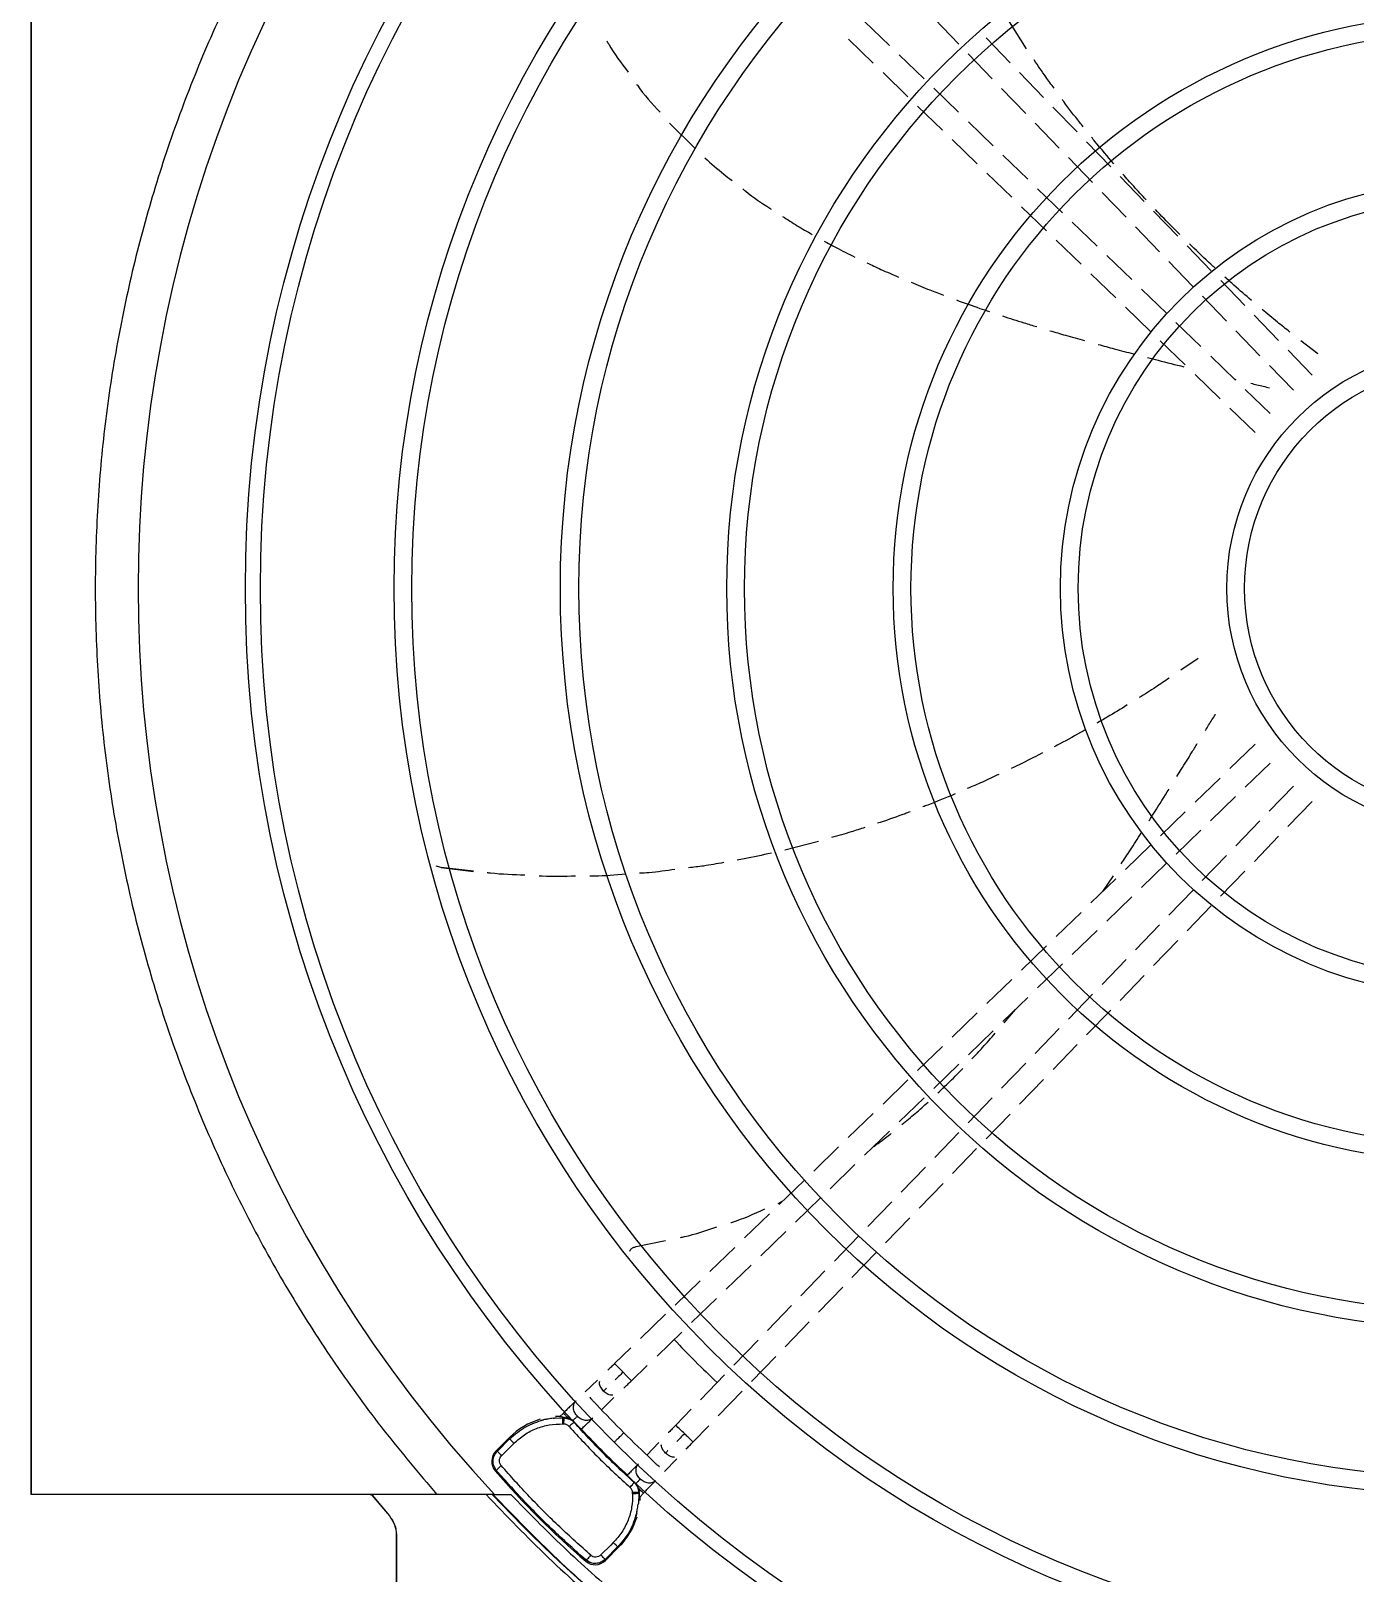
# Model space of a CAD drawing. Extents: x -31 to 236, y -16 to 155.
# Drawn here: x 90.23 to 101.06, y 55.12 to 67.74 of the extents above; entities that cross this region are included whole.
import ezdxf

# ---------------------------------------------------------------- set-up
doc = ezdxf.new("R2010")
doc.units = 0
doc.header["$MEASUREMENT"] = 0
doc.layers.get('0').update_dxf_attribs({"linetype": 'CONTINUOUS'})

msp = doc.modelspace()

# ---------------------------------------------------------------- linework, layer by layer
at = {"color": 7, "linetype": 'Continuous', "lineweight": 25}
for p, q in [((90.22757, 70.58962), (90.22757, 55.76677)), ((90.22926, 70.58962), (90.22926, 55.76677)), ((97.25144, 67.61971), (97.04829, 67.81613)), ((97.62187, 67.83306), (97.81905, 67.62913)), ((98.37355, 67.5925), (98.22131, 67.83265)), ((96.91543, 67.67077), (97.11984, 67.47313)), ((98.2391, 67.47789), (98.04203, 67.68171)), ((97.53532, 67.34522), (97.33173, 67.54207)), ((97.89555, 67.55002), (98.09311, 67.34569)), ((97.1992, 67.3964), (97.40239, 67.19993)), ((98.5134, 67.19421), (98.31598, 67.39839)), ((97.81785, 67.07204), (97.6148, 67.26836)), ((98.16906, 67.26714), (98.36651, 67.06293)), ((97.48257, 67.1224), (97.6866, 66.92512)), ((98.78657, 66.91168), (98.58972, 67.11528)), ((98.10159, 66.79768), (97.89792, 66.99461)), ((95.45186, 66.98361), (95.66056, 66.77739)), ((98.44342, 66.98338), (98.64007, 66.78001)), ((97.76592, 66.84843), (97.97016, 66.65094)), ((99.06169, 66.62715), (98.8641, 66.8315)), ((98.38464, 66.524), (98.18011, 66.72176)), ((98.71647, 66.70099), (98.91397, 66.49673)), ((98.04908, 66.57464), (98.25292, 66.37755)), ((99.336, 66.34345), (99.13817, 66.54805)), ((98.66773, 66.25028), (98.46409, 66.44718)), ((98.99084, 66.41723), (99.18798, 66.21334)), ((98.33299, 66.30012), (98.53726, 66.10262)), ((99.61047, 66.05959), (99.41267, 66.26416)), ((98.95021, 65.97715), (98.74647, 66.17415)), ((99.26418, 66.13453), (99.46172, 65.93023)), ((98.61583, 66.02664), (98.82055, 65.82869)), ((99.88457, 65.7761), (99.6869, 65.98054)), ((99.23338, 65.70335), (99.0302, 65.8998)), ((98.90041, 65.75148), (99.1043, 65.55434)), ((99.53813, 65.85121), (99.7349, 65.64771)), ((99.51722, 65.4289), (99.31315, 65.62622)), ((100.15996, 65.49128), (99.96195, 65.69607)), ((99.18383, 65.47744), (99.38877, 65.27928)), ((99.81208, 65.56788), (100.00931, 65.3639)), ((99.79951, 65.15596), (99.59596, 65.35277)), ((100.43515, 65.20668), (100.23616, 65.41248)), ((100.08494, 65.28568), (100.28315, 65.08069)), ((99.46782, 65.20285), (99.67227, 65.00517)), ((100.71082, 64.92157), (100.51239, 65.12679)), ((100.75597, 65.09685), (100.61805, 65.20301)), ((100.73334, 65.11378), (100.73279, 65.11378)), ((100.75011, 65.10112), (100.75577, 65.09685)), ((100.75577, 65.09685), (100.75597, 65.09685)), ((100.08278, 64.88205), (99.87976, 65.07836)), ((100.35972, 65.0015), (100.55618, 64.79832)), ((99.75274, 64.92736), (99.95728, 64.72959)), ((100.07676, 64.88787), (100.08582, 64.88566)), ((100.36693, 64.60731), (100.16275, 64.80473)), ((100.03756, 64.65196), (100.24269, 64.45362)), ((99.77824, 62.60528), (99.63663, 62.50777)), ((99.91756, 62.14758), (99.91814, 62.14758)), ((100.24302, 61.90309), (100.0376, 61.70447)), ((100.16294, 61.55185), (100.36646, 61.74862)), ((99.95733, 61.62685), (99.75249, 61.42879)), ((99.87935, 61.27763), (100.08285, 61.4744)), ((100.55706, 61.55898), (100.35946, 61.35463)), ((99.67237, 61.35132), (99.46835, 61.15406)), ((100.51228, 61.22949), (100.71093, 61.43493)), ((99.59653, 61.00417), (99.79961, 61.20054)), ((100.28315, 61.27571), (100.0859, 61.0717)), ((96.67219, 61.10812), (96.39496, 61.0371)), ((99.38808, 61.07644), (99.18422, 60.87933)), ((100.23696, 60.94474), (100.43516, 61.14973)), ((100.00931, 60.99249), (99.81144, 60.78785)), ((93.58472, 60.89582), (93.54456, 60.9052)), ((93.58407, 60.89582), (93.5446, 60.90506)), ((93.58407, 60.89582), (93.85017, 60.86319)), ((93.58472, 60.89582), (93.58407, 60.89582)), ((93.84978, 60.86454), (93.58472, 60.89582)), ((94.49919, 60.82382), (94.60905, 60.82142)), ((94.60904, 60.82088), (94.60972, 60.82088)), ((98.99686, 60.69817), (99.08376, 60.82795)), ((99.31324, 60.73026), (99.51667, 60.92696)), ((99.96135, 60.65969), (100.15997, 60.86512)), ((99.10428, 60.80204), (98.90039, 60.60489)), ((99.73546, 60.70927), (99.53803, 60.50508)), ((99.0303, 60.45668), (99.23387, 60.65352)), ((99.68713, 60.37609), (99.885, 60.58073)), ((98.82075, 60.52789), (98.61564, 60.32957)), ((98.74663, 60.1824), (98.95101, 60.38001)), ((99.46147, 60.4259), (99.26379, 60.22146)), ((98.53726, 60.25377), (98.33297, 60.05625)), ((99.4124, 60.09195), (99.60997, 60.29629)), ((98.4641, 59.90921), (98.66786, 60.10624)), ((99.18717, 60.14221), (98.99078, 59.9391)), ((98.25355, 59.97946), (98.04954, 59.78219)), ((99.13805, 59.80821), (99.33521, 60.01213)), ((98.18069, 59.63519), (98.38423, 59.83199)), ((98.91374, 59.85943), (98.71641, 59.65534)), ((97.96942, 59.70472), (97.76605, 59.50809)), ((98.19082, 59.62459), (98.28301, 59.73412)), ((98.86407, 59.52486), (99.06159, 59.72914)), ((97.89742, 59.36129), (98.10119, 59.55832)), ((98.6405, 59.57682), (98.44331, 59.37288)), ((97.6863, 59.43097), (97.48196, 59.2334)), ((98.59014, 59.24155), (98.78747, 59.44564)), ((98.36667, 59.29362), (98.16969, 59.0899)), ((97.6148, 59.08802), (97.81867, 59.28514)), ((97.40278, 59.15684), (97.19911, 58.95991)), ((98.31599, 58.95802), (98.51264, 59.1614)), ((97.33177, 58.81436), (97.53559, 59.01143)), ((98.09207, 59.00963), (97.89529, 58.80611)), ((97.11955, 58.88298), (96.91513, 58.68533)), ((98.04165, 58.67429), (98.23907, 58.87847)), ((97.04849, 58.54045), (97.25191, 58.73714)), ((97.81844, 58.72663), (97.62171, 58.52317)), ((96.8362, 58.60901), (96.63266, 58.4122)), ((97.76805, 58.39132), (97.96508, 58.59509)), ((96.76547, 58.2668), (96.96948, 58.46406)), ((97.54559, 58.44444), (97.34825, 58.24034)), ((96.55341, 58.33558), (96.34913, 58.13805)), ((97.49353, 58.10741), (97.6904, 58.31101)), ((96.3406, 58.14737), (96.37962, 58.16754)), ((96.48203, 57.99273), (96.68578, 58.18974)), ((97.27107, 58.16052), (97.07468, 57.95741)), ((96.26952, 58.06108), (96.06615, 57.86444)), ((96.19931, 57.71938), (96.40306, 57.91639)), ((97.22019, 57.82471), (97.41735, 58.02862)), ((95.18026, 57.79365), (95.18079, 57.79365)), ((95.18079, 57.79365), (95.42044, 57.84332)), ((95.9868, 57.78772), (95.7829, 57.59056)), ((96.99829, 57.87841), (96.80115, 57.67452)), ((96.94536, 57.54047), (97.14324, 57.74513)), ((95.91562, 57.44507), (96.12011, 57.6428)), ((96.72432, 57.59506), (96.52734, 57.39133)), ((95.70344, 57.51373), (95.49895, 57.31601)), ((96.6724, 57.25816), (96.86907, 57.46157)), ((95.63335, 57.17214), (95.83669, 57.36875)), ((96.45064, 57.31201), (96.25387, 57.10851)), ((95.42051, 57.24017), (95.21569, 57.04212)), ((96.39771, 56.97408), (96.59574, 57.17889)), ((95.35041, 56.89856), (95.55364, 57.09506)), ((96.17715, 57.02916), (95.97967, 56.82492)), ((95.13726, 56.96629), (95.00365, 56.8371)), ((95.14048, 56.69558), (95.27026, 56.82107)), ((96.12455, 56.69157), (96.3211, 56.89484)), ((94.86419, 56.70256), (94.76284, 56.60497)), ((95.90351, 56.74615), (95.7056, 56.54147)), ((94.89569, 56.45962), (94.99812, 56.55825)), ((95.85093, 56.40858), (96.04781, 56.6122)), ((94.50034, 56.39049), (94.58062, 56.39338)), ((94.58413, 56.43263), (94.55235, 56.40191)), ((94.58062, 56.39338), (94.58067, 56.39922)), ((94.58991, 56.39308), (94.58062, 56.39338)), ((94.58067, 56.39923), (94.58992, 56.39853)), ((94.58992, 56.39853), (94.58991, 56.39308)), ((94.58991, 56.39308), (94.63503, 56.3825)), ((94.58992, 56.39853), (94.62427, 56.39122)), ((95.62989, 56.46316), (95.50356, 56.33251)), ((94.57903, 56.34319), (94.58847, 56.34288)), ((94.67414, 56.35772), (94.66123, 56.37006)), ((94.67413, 56.35366), (94.67414, 56.35772)), ((95.64503, 56.19563), (95.77334, 56.32834)), ((94.0324, 56.12098), (94.14399, 56.23257)), ((94.14428, 56.22073), (94.04403, 56.12056)), ((94.07857, 56.08369), (94.16026, 56.1653)), ((94.14399, 56.23257), (94.14428, 56.22073)), ((94.16026, 56.1653), (94.18035, 56.18539)), ((95.36606, 56.19064), (95.26683, 56.08846)), ((94.04403, 56.12055), (94.0324, 56.12098)), ((95.41218, 55.95558), (95.51127, 56.05762)), ((94.02628, 55.96065), (94.03827, 55.96012)), ((90.22926, 55.76677), (90.22757, 55.76677)), ((93.54886, 55.76677), (90.22926, 55.76677)), ((94.01955, 55.76677), (93.54886, 55.76677)), ((94.01955, 55.76677), (94.1542, 55.76677)), ((95.15045, 55.77175), (95.15016, 55.78119)), ((95.16469, 55.86717), (95.16081, 55.86698)), ((95.17704, 55.85425), (95.16469, 55.86717)), ((95.18965, 55.82787), (95.20023, 55.78275)), ((95.20053, 55.77348), (95.19765, 55.69318)), ((95.19818, 55.81732), (95.20544, 55.78301)), ((95.20544, 55.78301), (95.20023, 55.78275)), ((95.20023, 55.78275), (95.20053, 55.77348)), ((95.20612, 55.77377), (95.20053, 55.77348)), ((95.20612, 55.77377), (95.20544, 55.78301)), ((95.20871, 55.74563), (95.23935, 55.77732)), ((93.01785, 55.75964), (93.16043, 55.59069)), ((93.01863, 55.75964), (93.01785, 55.75964)), ((93.01863, 55.75964), (93.16121, 55.59069)), ((93.16043, 55.59069), (93.16121, 55.59069)), ((93.21757, 55.43666), (93.21757, 54.78704)), ((93.21757, 55.43666), (93.21835, 55.43666)), ((93.21835, 55.43666), (93.21835, 54.78704)), ((94.97257, 55.35298), (94.89096, 55.27129)), ((95.0392, 55.33735), (94.92761, 55.22576)), ((95.02788, 55.33713), (94.9277, 55.23688)), ((94.99267, 55.37307), (94.97257, 55.35298)), ((95.0392, 55.33735), (95.02788, 55.33713)), ((94.76728, 55.21964), (94.76728, 55.23111)), ((94.92761, 55.22576), (94.9277, 55.23688))]:
    msp.add_line(p, q, dxfattribs=at)
at = {"color": 8, "linetype": 'Continuous', "lineweight": 25}
for p, q in [((94.03827, 55.96012), (94.02039, 55.99167)), ((94.79776, 55.21367), (94.76728, 55.23111))]:
    msp.add_line(p, q, dxfattribs=at)
at = {"color": 8, "linetype": 'Continuous', "lineweight": 25, "flags": 128}
for points in [[(95.07228, 56.76634), (95.04609, 56.79342), (95.02384, 56.81638), (95.00894, 56.83171), (95.00365, 56.8371), (95.00365, 56.8371)], [(95.14048, 56.69558), (95.14048, 56.69558), (95.13536, 56.70097), (95.1206, 56.71631), (95.09845, 56.73926), (95.07228, 56.76634)]]:
    msp.add_lwpolyline(points, dxfattribs=at)
for centre, radius in [((101.97949, 63.17881), 9.99706), ((101.97949, 63.1782), 9.87436), ((101.97949, 63.17881), 8.78089), ((101.97949, 63.1782), 8.63615), ((101.97949, 63.1782), 7.41998), ((101.98568, 63.17829), 7.27453), ((101.97949, 63.1782), 6.05846), ((101.97949, 63.1782), 5.9131), ((101.97949, 63.1782), 4.69694), ((101.97949, 63.1782), 4.55158), ((101.98568, 63.1782), 3.33542), ((101.98568, 63.17829), 3.18997), ((101.98568, 63.1782), 1.9739), ((101.98568, 63.17829), 1.82845)]:
    msp.add_circle(centre, radius)
at = {"color": 7, "linetype": 'Continuous', "lineweight": 25}
for centre, radius, start, end in [((101.98486, 63.1782), 10.88004, 137.062968, 222.937036), ((101.97811, 63.17689), 8.93517, 223.436613, 226.62464), ((101.98478, 63.17723), 9.76635, 223.11767, 225.000016), ((99.24246, 60.43581), 6.1186, 222.506594, 227.494873), ((101.98439, 63.17676), 9.76574, 224.999711, 226.882175), ((99.24262, 60.43598), 6.87305, 220.627733, 229.372173), ((101.98463, 63.17815), 10.8921, 222.877714, 262.047685)]:
    msp.add_arc(centre, radius, start, end, dxfattribs=at)
at = {"color": 8, "linetype": 'Continuous', "lineweight": 25}
for centre, radius, start, end in [((88.0458, 48.52477), 10.79717, 45.790223, 46.313352), ((90.72286, 51.16973), 6.45202, 45.572072, 46.081779)]:
    msp.add_arc(centre, radius, start, end, dxfattribs=at)
at = {"color": 7, "linetype": 'Continuous', "lineweight": 25}
for centre, major_axis, ratio, start_param, end_param in [((94.56129, 55.8142), (0.01095, 0.5912), 0.99873353, 0.02743731, 0.08783241), ((94.56129, 55.8142), (0.01095, 0.5912), 0.99873353, 0.30576453, 0.80328617), ((94.11606, 56.0375), (0.11816, -0.00449), 0.99887068, 2.39471439, 3.88810276), ((94.62084, 55.75466), (0.5912, 0.01098), 0.99873841, 6.20038528, 6.255253), ((94.62084, 55.75466), (0.5912, 0.01098), 0.99873841, 5.4798419, 5.9722231), ((94.84414, 55.30942), (-0.00447, 0.11816), 0.99886587, 2.39523002, 3.88862108)]:
    msp.add_ellipse(centre, major_axis=major_axis, ratio=ratio, start_param=start_param, end_param=end_param, dxfattribs=at)
for points, knots in [([(94.1542, 55.76677), (94.29673, 55.62104), (94.58387, 55.32745), (95.04872, 54.91627), (95.5413, 54.52574), (96.06258, 54.16095), (96.6106, 53.82377), (97.18333, 53.51716), (97.77813, 53.24364), (98.39162, 53.00559), (99.02079, 52.80476), (99.66231, 52.64254), (100.31257, 52.52), (100.96786, 52.43768), (101.62457, 52.39572), (102.27926, 52.3938), (102.92781, 52.43119), (103.56682, 52.50667), (104.1931, 52.61862), (104.80443, 52.76533), (105.39833, 52.94481), (105.97563, 53.15593), (106.54003, 53.39943), (107.09474, 53.67733), (107.63959, 53.99099), (108.1714, 54.3402), (108.68738, 54.72463), (109.18411, 55.14329), (109.65828, 55.59471), (110.10639, 56.07661), (110.52574, 56.58684), (110.91377, 57.12284), (111.26818, 57.68163), (111.58708, 58.25998), (111.86901, 58.85458), (112.11299, 59.46211), (112.31819, 60.07849), (112.48446, 60.70008), (112.61215, 61.32334), (112.702, 61.94558), (112.75497, 62.56375), (112.77239, 63.17819), (112.75497, 63.79263), (112.702, 64.41079), (112.61215, 65.03303), (112.48447, 65.6563), (112.31819, 66.27789), (112.113, 66.89427), (111.86902, 67.50179), (111.58709, 68.09639), (111.26819, 68.67475), (110.91377, 69.23354), (110.52574, 69.76953), (110.1064, 70.27976), (109.65829, 70.76167), (109.18412, 71.21309), (108.68739, 71.63175), (108.17141, 72.01619), (107.6396, 72.36538), (107.09475, 72.67906), (106.54004, 72.95696), (105.97564, 73.20046), (105.39834, 73.41158), (104.80444, 73.59105), (104.19312, 73.73777), (103.56683, 73.84972), (102.92782, 73.9252), (102.27927, 73.96259), (101.62459, 73.96067), (100.96788, 73.91871), (100.31258, 73.8364), (99.66232, 73.71385), (99.0208, 73.55164), (98.39164, 73.3508), (97.77815, 73.11276), (97.18334, 72.83923), (96.61061, 72.53262), (96.06259, 72.19545), (95.54132, 71.83066), (95.04874, 71.44013), (94.58388, 71.02895), (94.29673, 70.73535), (94.1542, 70.58962)], [0, 0, 0, 0, 0.01189592, 0.02396584, 0.03619649, 0.04857359, 0.06108194, 0.07373471, 0.0864717, 0.09927432, 0.11212355, 0.12500004, 0.13787625, 0.15072533, 0.16352795, 0.17626509, 0.18891813, 0.20142621, 0.21380317, 0.22603385, 0.23810393, 0.25000004, 0.2618959, 0.27396585, 0.28619652, 0.29857361, 0.31108196, 0.32373474, 0.33647171, 0.34927432, 0.36212355, 0.37500004, 0.38787624, 0.40072531, 0.41352793, 0.42626506, 0.4389181, 0.45142619, 0.46380314, 0.47603381, 0.48810388, 0.50000001, 0.51189586, 0.52396581, 0.53619649, 0.54857357, 0.56108191, 0.57373469, 0.58647168, 0.59927428, 0.6121235, 0.62499999, 0.63787621, 0.65072529, 0.66352791, 0.67626502, 0.68891805, 0.70142614, 0.71380312, 0.72603376, 0.73810387, 0.74999998, 0.76189582, 0.77396578, 0.78619645, 0.79857355, 0.81108188, 0.82373468, 0.83647168, 0.84927427, 0.86212351, 0.87499998, 0.88787621, 0.90072531, 0.91352792, 0.92626504, 0.93891808, 0.95142617, 0.96380314, 0.97603381, 0.98810396, 1, 1, 1, 1]), ([(93.54886, 70.58962), (93.40335, 70.41815), (93.11232, 70.07521), (92.71594, 69.52874), (92.35083, 68.96127), (92.02105, 68.37242), (91.72708, 67.76495), (91.47015, 67.14089), (91.25115, 66.50254), (91.07089, 65.85218), (90.93, 65.19218), (90.82901, 64.5249), (90.76826, 63.85277), (90.74799, 63.17819), (90.76826, 62.50362), (90.82901, 61.83149), (90.93, 61.16421), (91.07089, 60.50421), (91.25115, 59.85385), (91.47015, 59.2155), (91.72708, 58.59144), (92.02106, 57.98397), (92.35083, 57.39512), (92.71594, 56.82765), (93.11232, 56.28118), (93.40335, 55.93824), (93.54886, 55.76677)], [0, 0, 0, 0, 0.04166667, 0.08333333, 0.125, 0.16666666, 0.20833334, 0.25000002, 0.29166668, 0.33333335, 0.375, 0.41666669, 0.45833337, 0.49999998, 0.54166666, 0.58333334, 0.62500004, 0.66666665, 0.70833332, 0.75000002, 0.7916667, 0.83333334, 0.87500001, 0.91666668, 0.95833336, 1, 1, 1, 1]), ([(94.93988, 67.65578), (94.94509, 67.64656), (94.99546, 67.5574), (95.05774, 67.4753), (95.11359, 67.40168)], [0, 0, 0, 0, 0.10339207, 1, 1, 1, 1]), ([(98.59877, 67.2683), (98.57601, 67.29922), (98.52, 67.37529), (98.46742, 67.45378), (98.43621, 67.50037)], [0, 0, 0, 0, 0.40642054, 1, 1, 1, 1]), ([(95.18319, 67.30188), (95.18527, 67.29887), (95.24222, 67.21692), (95.3103, 67.1431), (95.37589, 67.07199)], [0, 0, 0, 0, 0.03663548, 1, 1, 1, 1]), ([(98.83724, 66.95332), (98.82771, 66.96517), (98.77325, 67.03285), (98.71537, 67.10774), (98.66879, 67.17195), (98.66452, 67.17783)], [0, 0, 0, 0, 0.16161629, 0.92321009, 1, 1, 1, 1]), ([(99.08815, 66.6498), (99.03605, 66.71041), (98.97455, 66.78197), (98.91492, 66.85652), (98.9058, 66.86792)], [0, 0, 0, 0, 0.84707943, 1, 1, 1, 1]), ([(95.74218, 66.69893), (95.79308, 66.65364), (95.86504, 66.58959), (95.94151, 66.53084), (95.9639, 66.51364)], [0, 0, 0, 0, 0.70723301, 1, 1, 1, 1]), ([(99.35206, 66.35678), (99.31801, 66.39299), (99.25414, 66.46093), (99.19081, 66.53321), (99.16124, 66.56696)], [0, 0, 0, 0, 0.53304752, 1, 1, 1, 1]), ([(96.05106, 66.4457), (96.05921, 66.43932), (96.13088, 66.38325), (96.20883, 66.32791), (96.28062, 66.28231), (96.28427, 66.28)], [0, 0, 0, 0, 0.10855999, 0.95473773, 1, 1, 1, 1]), ([(99.62729, 66.07344), (99.60822, 66.09207), (99.54203, 66.15673), (99.47502, 66.22679), (99.42731, 66.27666)], [0, 0, 0, 0, 0.28801389, 1, 1, 1, 1]), ([(96.37803, 66.22033), (96.4174, 66.19474), (96.4964, 66.14339), (96.57827, 66.09671), (96.61934, 66.07329)], [0, 0, 0, 0, 0.49831673, 1, 1, 1, 1]), ([(96.71658, 66.01932), (96.74811, 66.00193), (96.83097, 65.95625), (96.9158, 65.91434), (96.96834, 65.88838)], [0, 0, 0, 0, 0.38063605, 1, 1, 1, 1]), ([(99.91317, 65.7998), (99.90917, 65.80342), (99.85303, 65.85412), (99.78397, 65.91912), (99.71831, 65.98388), (99.70622, 65.9958)], [0, 0, 0, 0, 0.05896179, 0.82678494, 1, 1, 1, 1]), ([(97.06675, 65.84133), (97.10503, 65.82307), (97.19073, 65.78219), (97.27805, 65.74491), (97.32638, 65.72428)], [0, 0, 0, 0, 0.44658647, 1, 1, 1, 1]), ([(97.42834, 65.68128), (97.47967, 65.66005), (97.56764, 65.62367), (97.65681, 65.59036), (97.69394, 65.57648)], [0, 0, 0, 0, 0.58350666, 1, 1, 1, 1]), ([(100.21344, 65.53373), (100.16603, 65.57419), (100.09455, 65.63522), (100.02127, 65.70192), (99.99659, 65.72439)], [0, 0, 0, 0, 0.6631535, 1, 1, 1, 1]), ([(97.79898, 65.53705), (97.86307, 65.51382), (97.9532, 65.48115), (98.04413, 65.45087), (98.07039, 65.44212)], [0, 0, 0, 0, 0.71116452, 1, 1, 1, 1]), ([(98.1778, 65.40618), (98.23584, 65.38735), (98.32841, 65.35732), (98.42155, 65.32916), (98.45629, 65.31866)], [0, 0, 0, 0, 0.62701032, 1, 1, 1, 1]), ([(100.52776, 65.27447), (100.49392, 65.30125), (100.41933, 65.36027), (100.34252, 65.42475), (100.30056, 65.45997)], [0, 0, 0, 0, 0.45365536, 1, 1, 1, 1]), ([(98.56438, 65.2859), (98.6068, 65.27336), (98.70122, 65.24543), (98.79602, 65.21888), (98.84824, 65.20425)], [0, 0, 0, 0, 0.4492195, 1, 1, 1, 1]), ([(98.95915, 65.17352), (99.00324, 65.16141), (99.10004, 65.13483), (99.19715, 65.10941), (99.25004, 65.09557)], [0, 0, 0, 0, 0.45544393, 1, 1, 1, 1]), ([(100.73334, 65.11378), (100.73385, 65.11339), (100.73491, 65.1126), (100.73874, 65.1097), (100.74403, 65.10571), (100.74807, 65.10265), (100.75011, 65.10112)], [0, 0, 0, 0, 0.2360288, 0.48492993, 0.74046576, 1, 1, 1, 1]), ([(99.36419, 65.06584), (99.39259, 65.05849), (99.4915, 65.03293), (99.5906, 65.00808), (99.66125, 64.99037)], [0, 0, 0, 0, 0.28717143, 1, 1, 1, 1]), ([(100.20878, 64.85568), (100.2254, 64.85164), (100.27622, 64.83926), (100.327, 64.82691), (100.36118, 64.8186)], [0, 0, 0, 0, 0.32699072, 1, 1, 1, 1]), ([(99.5407, 62.44357), (99.50434, 62.41925), (99.42513, 62.36627), (99.34004, 62.31288), (99.294, 62.284)], [0, 0, 0, 0, 0.4590241, 1, 1, 1, 1]), ([(99.19765, 62.22408), (99.14405, 62.19107), (99.0637, 62.14158), (98.97735, 62.09216), (98.94862, 62.07572)], [0, 0, 0, 0, 0.66716669, 1, 1, 1, 1]), ([(99.83702, 62.01609), (99.84559, 62.02997), (99.87266, 62.07382), (99.89968, 62.11764), (99.91814, 62.14758)], [0, 0, 0, 0, 0.31677713, 1, 1, 1, 1]), ([(98.85253, 62.02029), (98.84721, 62.01722), (98.78106, 61.97901), (98.69736, 61.93295), (98.61558, 61.89044), (98.60056, 61.88264)], [0, 0, 0, 0, 0.06673795, 0.82860265, 1, 1, 1, 1]), ([(98.50269, 61.83159), (98.47898, 61.81912), (98.39709, 61.77605), (98.3098, 61.73389), (98.2478, 61.70394)], [0, 0, 0, 0, 0.28962741, 1, 1, 1, 1]), ([(99.60326, 61.63884), (99.61535, 61.65821), (99.65552, 61.72257), (99.71105, 61.81222), (99.75451, 61.88253), (99.77007, 61.9077)], [0, 0, 0, 0, 0.21657344, 0.71952385, 1, 1, 1, 1]), ([(98.14767, 61.65669), (98.10285, 61.63552), (98.01846, 61.59566), (97.93008, 61.55768), (97.88865, 61.53988)], [0, 0, 0, 0, 0.53117169, 1, 1, 1, 1]), ([(97.78866, 61.49648), (97.7147, 61.46553), (97.62781, 61.42916), (97.53864, 61.39552), (97.52537, 61.39051)], [0, 0, 0, 0, 0.85117589, 1, 1, 1, 1]), ([(99.37496, 61.27596), (99.3907, 61.30066), (99.44571, 61.38701), (99.50009, 61.47377), (99.53892, 61.53572)], [0, 0, 0, 0, 0.28603904, 1, 1, 1, 1]), ([(97.42208, 61.35134), (97.40778, 61.3459), (97.32652, 61.31497), (97.23743, 61.28306), (97.16209, 61.25863), (97.1553, 61.25643)], [0, 0, 0, 0, 0.16266608, 0.92447643, 1, 1, 1, 1]), ([(97.04965, 61.22207), (97.01286, 61.20986), (96.92289, 61.17999), (96.83166, 61.15415), (96.77773, 61.13887)], [0, 0, 0, 0, 0.40887519, 1, 1, 1, 1]), ([(99.14716, 60.92376), (99.17234, 60.96201), (99.22757, 61.04587), (99.28177, 61.1304), (99.31126, 61.17638)], [0, 0, 0, 0, 0.45598561, 1, 1, 1, 1]), ([(95.89537, 60.93542), (95.84064, 60.92508), (95.74566, 60.90714), (95.64979, 60.89647), (95.60916, 60.89195)], [0, 0, 0, 0, 0.57618242, 1, 1, 1, 1]), ([(96.28578, 61.01273), (96.21177, 60.99547), (96.11892, 60.97382), (96.02511, 60.9579), (96.00607, 60.95467)], [0, 0, 0, 0, 0.79707561, 1, 1, 1, 1]), ([(94.26993, 60.83182), (94.17595, 60.83473), (94.07279, 60.83792), (93.97097, 60.85021), (93.9619, 60.85131)], [0, 0, 0, 0, 0.91094237, 1, 1, 1, 1]), ([(94.68452, 60.8242), (94.59314, 60.82151), (94.49373, 60.81859), (94.39497, 60.82455), (94.38698, 60.82504)], [0, 0, 0, 0, 0.91908325, 1, 1, 1, 1]), ([(95.09373, 60.84036), (95.00861, 60.83286), (94.91046, 60.82422), (94.81234, 60.82441), (94.7993, 60.82443)], [0, 0, 0, 0, 0.86718784, 1, 1, 1, 1]), ([(95.49725, 60.87828), (95.42596, 60.86797), (95.32954, 60.85404), (95.23257, 60.84877), (95.2073, 60.8474)], [0, 0, 0, 0, 0.73941863, 1, 1, 1, 1]), ([(97.92711, 59.33048), (97.95636, 59.3613), (98.02137, 59.42979), (98.08347, 59.50092), (98.11763, 59.54005)], [0, 0, 0, 0, 0.44988429, 1, 1, 1, 1]), ([(97.64858, 59.0515), (97.67526, 59.07649), (97.74431, 59.14116), (97.8104, 59.20888), (97.85094, 59.25042)], [0, 0, 0, 0, 0.38645719, 1, 1, 1, 1]), ([(97.35294, 58.79194), (97.3898, 58.82174), (97.46328, 58.88118), (97.5332, 58.94481), (97.56805, 58.97653)], [0, 0, 0, 0, 0.50149322, 1, 1, 1, 1]), ([(97.12411, 58.61357), (97.1696, 58.64599), (97.21807, 58.68054), (97.26391, 58.71847), (97.26674, 58.72081)], [0, 0, 0, 0, 0.93838513, 1, 1, 1, 1]), ([(95.95433, 57.99039), (95.95838, 57.9916), (96.05389, 58.02037), (96.14509, 58.06224), (96.23244, 58.10233)], [0, 0, 0, 0, 0.04234426, 1, 1, 1, 1]), ([(95.54273, 57.86867), (95.55357, 57.87086), (95.65418, 57.89121), (95.75175, 57.9251), (95.83881, 57.95535)], [0, 0, 0, 0, 0.10772802, 1, 1, 1, 1]), ([(95.1276, 57.75677), (95.12989, 57.7615), (95.13577, 57.77361), (95.15482, 57.7875), (95.17146, 57.79152), (95.18026, 57.79365)], [0, 0, 0, 0, 0.23203407, 0.59403736, 1, 1, 1, 1]), ([(95.12791, 57.75639), (95.13027, 57.76127), (95.13621, 57.77352), (95.15537, 57.78751), (95.172, 57.79153), (95.18079, 57.79365)], [0, 0, 0, 0, 0.23772016, 0.59707421, 1, 1, 1, 1]), ([(95.00365, 56.8371), (94.99361, 56.8274), (94.97434, 56.80876), (94.95662, 56.79166), (94.94813, 56.78346)], [0, 0, 0, 0, 0.52082038, 1, 1, 1, 1]), ([(95.07228, 56.76634), (95.06014, 56.75461), (95.03847, 56.73365), (95.01769, 56.71358), (95.00855, 56.70475)], [0, 0, 0, 0, 0.56005027, 1, 1, 1, 1]), ([(95.07898, 56.63616), (95.08018, 56.63732), (95.08964, 56.64645), (95.11067, 56.66677), (95.13055, 56.68598), (95.14048, 56.69558)], [0, 0, 0, 0, 0.06782543, 0.53375694, 1, 1, 1, 1]), ([(94.68735, 56.53229), (94.68088, 56.52605), (94.66794, 56.51358), (94.64241, 56.48895), (94.61411, 56.46162), (94.59409, 56.44227), (94.58408, 56.43259)], [0, 0, 0, 0, 0.25012582, 0.50004049, 0.74993816, 1, 1, 1, 1]), ([(94.82737, 56.53012), (94.82151, 56.53681), (94.81128, 56.5485), (94.8029, 56.55852), (94.79932, 56.5628)], [0, 0, 0, 0, 0.57248786, 1, 1, 1, 1]), ([(94.85582, 56.50194), (94.85206, 56.50561), (94.84337, 56.5141), (94.83316, 56.52432), (94.82737, 56.53012)], [0, 0, 0, 0, 0.43217551, 1, 1, 1, 1]), ([(94.50033, 56.39049), (94.50548, 56.39119), (94.51497, 56.39246), (94.52435, 56.39386), (94.5252, 56.39448), (94.52563, 56.3948)], [0, 0, 0, 0, 0.36680927, 0.676056, 1, 1, 1, 1]), ([(94.58067, 56.39922), (94.5726, 56.39983), (94.56111, 56.40069), (94.55432, 56.40164), (94.55243, 56.40219), (94.5532, 56.40251), (94.55336, 56.40258)], [0, 0, 0, 0, 0.51293538, 0.72977065, 0.94135023, 1, 1, 1, 1]), ([(94.57903, 56.34319), (94.57924, 56.34977), (94.57967, 56.36293), (94.58019, 56.37895), (94.58054, 56.39034), (94.58059, 56.39237), (94.58062, 56.39338)], [0, 0, 0, 0, 0.25000075, 0.49999682, 0.75000266, 1, 1, 1, 1]), ([(94.58847, 56.34288), (94.58867, 56.34946), (94.58908, 56.36262), (94.58955, 56.37864), (94.58987, 56.39004), (94.5899, 56.39207), (94.58991, 56.39308)], [0, 0, 0, 0, 0.24999942, 0.499994, 0.74999548, 1, 1, 1, 1]), ([(94.69856, 56.40609), (94.69277, 56.40051), (94.68241, 56.39053), (94.66772, 56.37633), (94.66123, 56.37006)], [0, 0, 0, 0, 0.55831737, 1, 1, 1, 1]), ([(94.14428, 56.22073), (94.18628, 56.25712), (94.26837, 56.32824), (94.37184, 56.36101), (94.42236, 56.37701)], [0, 0, 0, 0, 0.51171491, 1, 1, 1, 1]), ([(94.18035, 56.18539), (94.20786, 56.20987), (94.26288, 56.25883), (94.36212, 56.30868), (94.46859, 56.34025), (94.54221, 56.34221), (94.57903, 56.34319)], [0, 0, 0, 0, 0.25000105, 0.50000121, 0.74999986, 1, 1, 1, 1]), ([(94.39721, 56.37253), (94.39801, 56.37247), (94.39962, 56.37235), (94.40878, 56.37416), (94.41781, 56.37606), (94.42236, 56.37701)], [0, 0, 0, 0, 0.33193425, 0.66326494, 1, 1, 1, 1]), ([(94.50034, 56.39049), (94.49408, 56.38941), (94.48144, 56.38722), (94.46663, 56.38427), (94.45834, 56.38289), (94.45481, 56.38231), (94.4482, 56.38124), (94.43631, 56.3795), (94.42778, 56.37798), (94.42236, 56.37701)], [0, 0, 0, 0, 0.25660518, 0.51806655, 0.5332425, 0.55988111, 0.64746674, 0.77621648, 1, 1, 1, 1]), ([(94.63125, 56.32281), (94.6284, 56.32566), (94.62268, 56.3314), (94.61204, 56.33749), (94.60056, 56.34178), (94.59248, 56.34252), (94.58847, 56.34288)], [0, 0, 0, 0, 0.24877774, 0.50057364, 0.7521473, 1, 1, 1, 1]), ([(94.66123, 56.37006), (94.65571, 56.37423), (94.64393, 56.38313), (94.63109, 56.38842), (94.62427, 56.39122)], [0, 0, 0, 0, 0.46911619, 1, 1, 1, 1]), ([(94.67413, 56.35366), (94.67302, 56.35353), (94.67073, 56.35328), (94.66059, 56.3466), (94.64686, 56.33611), (94.63634, 56.32715), (94.63125, 56.32281)], [0, 0, 0, 0, 0.24184858, 0.49997479, 0.75811382, 1, 1, 1, 1]), ([(94.63125, 56.32281), (94.71065, 56.23591), (94.86945, 56.06211), (95.04321, 55.90335), (95.13009, 55.82397)], [0, 0, 0, 0, 0.50000087, 1, 1, 1, 1]), ([(95.16081, 55.86698), (95.07609, 55.94446), (94.90664, 56.09943), (94.75164, 56.26892), (94.67413, 56.35366)], [0, 0, 0, 0, 0.49999938, 1, 1, 1, 1]), ([(94.67414, 56.35772), (94.67951, 56.35182), (94.69029, 56.34), (94.70461, 56.32482), (94.71671, 56.3124), (94.72502, 56.30434), (94.72966, 56.30027), (94.72987, 56.30066), (94.72996, 56.30081)], [0, 0, 0, 0, 0.18087626, 0.36307985, 0.54051449, 0.72811583, 0.89029815, 1, 1, 1, 1]), ([(94.72882, 56.29871), (94.73809, 56.30768), (94.75665, 56.32561), (94.78257, 56.35065), (94.80593, 56.37318), (94.8179, 56.38471), (94.82388, 56.39048)], [0, 0, 0, 0, 0.25013792, 0.50015327, 0.74999353, 1, 1, 1, 1]), ([(95.00099, 56.19343), (95.00131, 56.19374), (95.00205, 56.19445), (95.00794, 56.20031), (95.01699, 56.20934), (95.02803, 56.22035), (95.04086, 56.23318), (95.05356, 56.24589), (95.06424, 56.25659), (95.0727, 56.26507), (95.07804, 56.27044), (95.07866, 56.27109), (95.07893, 56.27138)], [0, 0, 0, 0, 0.09142796, 0.20730221, 0.29898218, 0.40002168, 0.50631239, 0.6122537, 0.71235431, 0.80274967, 0.91261822, 1, 1, 1, 1]), ([(95.50356, 56.33251), (95.49396, 56.32259), (95.47478, 56.30275), (95.45403, 56.28132), (95.44451, 56.27149), (95.44292, 56.26985)], [0, 0, 0, 0, 0.45479462, 0.90914447, 1, 1, 1, 1]), ([(94.14429, 56.22072), (94.14499, 56.2201), (94.14641, 56.21886), (94.15461, 56.21088), (94.16616, 56.19951), (94.17562, 56.1901), (94.18035, 56.18539)], [0, 0, 0, 0, 0.24999527, 0.49999701, 0.75000345, 1, 1, 1, 1]), ([(95.57453, 56.26409), (95.56279, 56.25196), (95.54183, 56.23028), (95.52174, 56.20952), (95.5129, 56.20039)], [0, 0, 0, 0, 0.5600547, 1, 1, 1, 1]), ([(95.588, 56.13669), (95.58837, 56.13708), (95.59676, 56.14574), (95.61628, 56.16591), (95.63547, 56.18575), (95.64507, 56.19568)], [0, 0, 0, 0, 0.02260027, 0.51113865, 1, 1, 1, 1]), ([(94.02039, 55.99167), (94.01865, 55.99453), (94.00965, 56.00929), (94.00793, 56.04271), (94.01607, 56.08591), (94.03473, 56.10903), (94.04403, 56.12055)], [0, 0, 0, 0, 0.07173689, 0.37086205, 0.68626492, 1, 1, 1, 1]), ([(94.04403, 56.12056), (94.04456, 56.11975), (94.04561, 56.11815), (94.05334, 56.1097), (94.06453, 56.09796), (94.07389, 56.08845), (94.07857, 56.08369)], [0, 0, 0, 0, 0.24999821, 0.49999027, 0.74999325, 1, 1, 1, 1]), ([(94.07583, 56.00229), (94.07157, 56.00846), (94.06306, 56.02077), (94.05969, 56.04359), (94.06456, 56.06478), (94.0727, 56.07765), (94.07789, 56.083), (94.07857, 56.08369)], [0, 0, 0, 0, 0.25091724, 0.5005218, 0.74979909, 0.96750876, 1, 1, 1, 1]), ([(95.1977, 56.01727), (95.19188, 56.01128), (95.18026, 55.9993), (95.1576, 55.97592), (95.13246, 55.94995), (95.11448, 55.93136), (95.10549, 55.92207)], [0, 0, 0, 0, 0.25011658, 0.4999956, 0.74997875, 1, 1, 1, 1]), ([(95.3377, 56.01978), (95.33189, 56.02559), (95.32167, 56.0358), (95.31316, 56.04451), (95.3095, 56.04826)], [0, 0, 0, 0, 0.56905431, 1, 1, 1, 1]), ([(95.37036, 55.99176), (95.36606, 55.99535), (95.35605, 56.00372), (95.34436, 56.01395), (95.3377, 56.01978)], [0, 0, 0, 0, 0.42974965, 1, 1, 1, 1]), ([(94.03827, 55.96012), (94.03844, 55.96144), (94.03879, 55.96419), (94.04702, 55.97448), (94.05988, 55.98787), (94.07064, 55.9976), (94.07583, 56.00229)], [0, 0, 0, 0, 0.2412465, 0.5000541, 0.75883227, 1, 1, 1, 1]), ([(94.76728, 55.23111), (94.68203, 55.30723), (94.51138, 55.4596), (94.26684, 55.70414), (94.11441, 55.87484), (94.03827, 55.96012)], [0, 0, 0, 0, 0.33313478, 0.66686602, 1, 1, 1, 1]), ([(94.80958, 55.26854), (94.72394, 55.34491), (94.55208, 55.49818), (94.30592, 55.74435), (94.15241, 55.91645), (94.07583, 56.00229)], [0, 0, 0, 0, 0.33231681, 0.66694549, 1, 1, 1, 1]), ([(95.10757, 55.92321), (95.10742, 55.92312), (95.10706, 55.92288), (95.1111, 55.91828), (95.11909, 55.91002), (95.13147, 55.89794), (95.14696, 55.88333), (95.15879, 55.87254), (95.16469, 55.86717)], [0, 0, 0, 0, 0.11177582, 0.27357511, 0.45080048, 0.63777936, 0.8195625, 1, 1, 1, 1]), ([(95.21314, 55.89151), (95.20754, 55.88574), (95.19752, 55.87542), (95.18332, 55.86074), (95.17704, 55.85425)], [0, 0, 0, 0, 0.55832877, 1, 1, 1, 1]), ([(93.01785, 55.75964), (93.01686, 55.7607), (93.01487, 55.7628), (93.01112, 55.76503), (93.00701, 55.7665), (93.00413, 55.76668), (93.00268, 55.76677)], [0, 0, 0, 0, 0.24998025, 0.49998427, 0.74999678, 1, 1, 1, 1]), ([(93.00347, 55.76677), (93.00491, 55.76668), (93.00779, 55.7665), (93.0119, 55.76503), (93.01566, 55.7628), (93.01764, 55.7607), (93.01863, 55.75964)], [0, 0, 0, 0, 0.25000322, 0.50001573, 0.75001975, 1, 1, 1, 1]), ([(93.95162, 55.76677), (94.11947, 55.5918), (94.45519, 55.24186), (95.00163, 54.76089), (95.57641, 54.31484), (96.18024, 53.90868), (96.80958, 53.54338), (97.46187, 53.22087), (98.13412, 52.94219), (98.82355, 52.70977), (99.52641, 52.52028), (100.0036, 52.43395), (100.2422, 52.39079)], [0, 0, 0, 0, 0.10000002, 0.20000004, 0.29999995, 0.40000005, 0.50000004, 0.60000016, 0.69999999, 0.80000004, 0.90000013, 1, 1, 1, 1]), ([(94.00816, 55.76677), (94.18122, 55.58776), (94.52734, 55.22974), (95.09164, 54.73942), (95.68567, 54.28628), (96.31004, 53.87564), (96.96089, 53.50854), (97.63544, 53.18704), (98.33039, 52.91224), (99.04266, 52.6867), (99.76826, 52.50686), (100.26019, 52.42948), (100.50615, 52.39079)], [0, 0, 0, 0, 0.09999997, 0.19999998, 0.29999997, 0.39999998, 0.49999991, 0.59999995, 0.69999992, 0.80000001, 0.90000005, 1, 1, 1, 1]), ([(95.15045, 55.77175), (95.14947, 55.73494), (95.14752, 55.66131), (95.11595, 55.55484), (95.0661, 55.45561), (95.01715, 55.40059), (94.99267, 55.37307)], [0, 0, 0, 0, 0.2499975, 0.49999556, 0.74999662, 1, 1, 1, 1]), ([(95.13009, 55.82397), (95.13443, 55.82906), (95.14338, 55.83959), (95.15384, 55.85335), (95.16048, 55.86353), (95.1607, 55.86585), (95.16081, 55.86698)], [0, 0, 0, 0, 0.24188032, 0.50002498, 0.75815476, 1, 1, 1, 1]), ([(95.15016, 55.78119), (95.14979, 55.7852), (95.14906, 55.79329), (95.14477, 55.80477), (95.13867, 55.8154), (95.13294, 55.82112), (95.13009, 55.82397)], [0, 0, 0, 0, 0.24779498, 0.49943096, 0.75118998, 1, 1, 1, 1]), ([(95.20023, 55.78275), (95.19923, 55.78272), (95.19724, 55.78267), (95.18588, 55.78231), (95.16988, 55.78181), (95.15673, 55.7814), (95.15016, 55.78119)], [0, 0, 0, 0, 0.24999594, 0.49999599, 0.75000089, 1, 1, 1, 1]), ([(95.20053, 55.77348), (95.19953, 55.77343), (95.19754, 55.77335), (95.18617, 55.77295), (95.17018, 55.77242), (95.15703, 55.77197), (95.15045, 55.77175)], [0, 0, 0, 0, 0.2500081, 0.5000047, 0.75000598, 1, 1, 1, 1]), ([(95.19818, 55.81732), (95.19538, 55.82413), (95.1901, 55.83696), (95.18121, 55.84873), (95.17704, 55.85425)], [0, 0, 0, 0, 0.53088575, 1, 1, 1, 1]), ([(95.20932, 55.74657), (95.20926, 55.74642), (95.20896, 55.74566), (95.20844, 55.74752), (95.20754, 55.75426), (95.2067, 55.76572), (95.20612, 55.77377)], [0, 0, 0, 0, 0.05435949, 0.26672812, 0.48469879, 1, 1, 1, 1]), ([(95.23935, 55.77732), (95.24901, 55.78731), (95.26832, 55.80728), (95.29562, 55.83547), (95.32021, 55.86086), (95.33268, 55.8737), (95.33891, 55.88012)], [0, 0, 0, 0, 0.25017771, 0.50011676, 0.74999395, 1, 1, 1, 1]), ([(95.18416, 55.61521), (95.18513, 55.62063), (95.18714, 55.63191), (95.18908, 55.64528), (95.19145, 55.65946), (95.19439, 55.67427), (95.19657, 55.68692), (95.19764, 55.69319)], [0, 0, 0, 0, 0.22403018, 0.46648185, 0.48173847, 0.74326104, 1, 1, 1, 1]), ([(95.20185, 55.71858), (95.20159, 55.71826), (95.20106, 55.71763), (95.19988, 55.70999), (95.19872, 55.70117), (95.19788, 55.69496), (95.19765, 55.69318)], [0, 0, 0, 0, 0.28746422, 0.57416178, 0.8782828, 1, 1, 1, 1]), ([(93.16043, 55.59069), (93.17687, 55.56758), (93.20974, 55.52137), (93.21496, 55.46489), (93.21757, 55.43666)], [0, 0, 0, 0, 0.50000198, 1, 1, 1, 1]), ([(93.16121, 55.59069), (93.17765, 55.56758), (93.21052, 55.52137), (93.21574, 55.46489), (93.21835, 55.43666)], [0, 0, 0, 0, 0.50000198, 1, 1, 1, 1]), ([(95.18416, 55.6152), (95.16816, 55.56468), (95.13539, 55.46121), (95.06427, 55.37913), (95.02788, 55.33713)], [0, 0, 0, 0, 0.48829389, 1, 1, 1, 1]), ([(95.18416, 55.6152), (95.1831, 55.61021), (95.18097, 55.60021), (95.17936, 55.59191), (95.17952, 55.59066), (95.17958, 55.59015)], [0, 0, 0, 0, 0.37191077, 0.74510217, 1, 1, 1, 1]), ([(94.76728, 55.23111), (94.76862, 55.23126), (94.7714, 55.23157), (94.78172, 55.23976), (94.79514, 55.25258), (94.80488, 55.26335), (94.80958, 55.26854)], [0, 0, 0, 0, 0.24106608, 0.49981504, 0.75864179, 1, 1, 1, 1]), ([(94.89096, 55.27129), (94.89028, 55.27062), (94.88759, 55.26802), (94.88166, 55.26342), (94.86937, 55.25665), (94.85085, 55.25242), (94.82806, 55.25578), (94.81575, 55.26428), (94.80958, 55.26854)], [0, 0, 0, 0, 0.032196, 0.12542168, 0.25076399, 0.49987053, 0.74927251, 1, 1, 1, 1]), ([(94.9277, 55.23688), (94.92692, 55.23739), (94.92534, 55.23842), (94.91693, 55.24611), (94.90522, 55.25726), (94.89572, 55.26662), (94.89096, 55.27129)], [0, 0, 0, 0, 0.24999728, 0.49999809, 0.74999755, 1, 1, 1, 1]), ([(95.02788, 55.33713), (95.02727, 55.33782), (95.02606, 55.33921), (95.01812, 55.34737), (95.00677, 55.35889), (94.99737, 55.36835), (94.99267, 55.37307)], [0, 0, 0, 0, 0.25000233, 0.50000933, 0.7500026, 1, 1, 1, 1]), ([(94.9277, 55.23688), (94.91618, 55.22758), (94.89306, 55.20893), (94.84953, 55.20068), (94.81571, 55.20263), (94.80066, 55.21189), (94.79776, 55.21367)], [0, 0, 0, 0, 0.31116652, 0.62398385, 0.92760979, 1, 1, 1, 1])]:
    msp.add_open_spline(points, degree=3, knots=knots, dxfattribs=at)
at = {"color": 8, "linetype": 'Continuous', "lineweight": 25}
for points, knots in [([(94.91189, 56.61149), (94.90394, 56.62154), (94.88803, 56.64163), (94.87841, 56.67198), (94.88107, 56.68792), (94.8819, 56.69292)], [0, 0, 0, 0, 0.40702282, 0.81404966, 1, 1, 1, 1]), ([(94.69856, 56.40609), (94.69048, 56.41616), (94.67432, 56.43631), (94.6645, 56.47295), (94.66904, 56.50582), (94.67824, 56.52691), (94.68732, 56.53221), (94.68738, 56.53224)], [0, 0, 0, 0, 0.24959648, 0.49918898, 0.74878257, 0.99837298, 1, 1, 1, 1]), ([(94.93592, 56.63466), (94.934, 56.6328), (94.92476, 56.62389), (94.91758, 56.61697), (94.91189, 56.61149)], [0, 0, 0, 0, 0.20818895, 1, 1, 1, 1]), ([(94.98797, 56.57851), (94.98434, 56.57807), (94.9697, 56.57627), (94.94117, 56.58675), (94.92165, 56.60325), (94.91189, 56.61149)], [0, 0, 0, 0, 0.14151294, 0.57075206, 1, 1, 1, 1]), ([(94.58434, 56.43232), (94.58426, 56.4324), (94.58377, 56.43293), (94.58612, 56.43054), (94.59143, 56.42509), (94.60001, 56.41626), (94.61095, 56.40498), (94.61983, 56.39581), (94.62427, 56.39122)], [0, 0, 0, 0, 0.03775371, 0.2302051, 0.42265452, 0.61510675, 0.80754619, 1, 1, 1, 1]), ([(94.82386, 56.39052), (94.81541, 56.38438), (94.79845, 56.37207), (94.76384, 56.37017), (94.72803, 56.38077), (94.70838, 56.39765), (94.69856, 56.40609)], [0, 0, 0, 0, 0.2487761, 0.49918695, 0.74959428, 1, 1, 1, 1]), ([(94.63503, 56.3825), (94.64222, 56.37876), (94.65675, 56.37118), (94.66829, 56.35954), (94.67413, 56.35366)], [0, 0, 0, 0, 0.49408423, 1, 1, 1, 1]), ([(95.41943, 56.10395), (95.41128, 56.11369), (95.39496, 56.13318), (95.38459, 56.15895), (95.38569, 56.171), (95.38578, 56.17195)], [0, 0, 0, 0, 0.47931896, 0.95862226, 1, 1, 1, 1]), ([(95.64505, 56.1957), (95.64402, 56.19672), (95.64195, 56.19878), (95.62567, 56.21458), (95.60234, 56.2372), (95.5838, 56.25513), (95.57453, 56.26409)], [0, 0, 0, 0, 0.24922765, 0.4994868, 0.74974025, 1, 1, 1, 1]), ([(95.21314, 55.89151), (95.20472, 55.90131), (95.18789, 55.92089), (95.17685, 55.95719), (95.18028, 55.99018), (95.18876, 56.01161), (95.19766, 56.01719), (95.19772, 56.01723)], [0, 0, 0, 0, 0.24957742, 0.49915274, 0.74873377, 0.99831194, 1, 1, 1, 1]), ([(95.43867, 56.12377), (95.43817, 56.12325), (95.43067, 56.11552), (95.42486, 56.10953), (95.41943, 56.10395)], [0, 0, 0, 0, 0.06643839, 1, 1, 1, 1]), ([(95.4941, 56.07327), (95.4913, 56.07285), (95.47752, 56.0708), (95.44952, 56.08027), (95.42946, 56.09605), (95.41943, 56.10395)], [0, 0, 0, 0, 0.1130586, 0.55652766, 1, 1, 1, 1]), ([(95.33888, 55.88017), (95.33064, 55.87375), (95.31411, 55.86087), (95.27959, 55.85781), (95.24344, 55.8672), (95.22324, 55.88341), (95.21314, 55.89151)], [0, 0, 0, 0, 0.24873056, 0.49915447, 0.74957631, 1, 1, 1, 1]), ([(95.16081, 55.86698), (95.1667, 55.86114), (95.17834, 55.8496), (95.18591, 55.83506), (95.18965, 55.82787)], [0, 0, 0, 0, 0.50595031, 1, 1, 1, 1])]:
    msp.add_open_spline(points, degree=3, knots=knots, dxfattribs=at)

doc.saveas('drawing.dxf')
